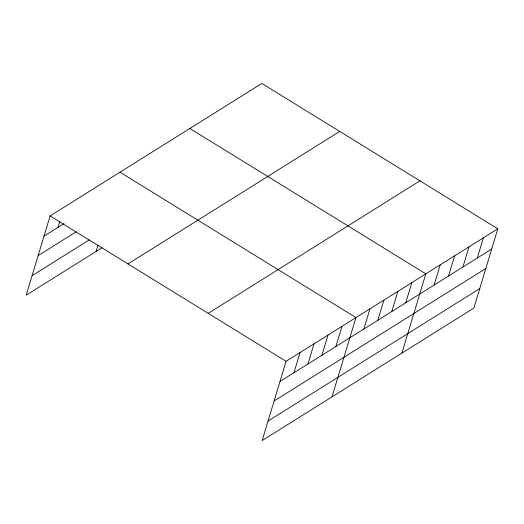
<?xml version="1.0" encoding="UTF-8"?>
<svg xmlns="http://www.w3.org/2000/svg" width="524" height="524" viewBox="0 0 524 524"><rect width="100%" height="100%" fill="white"/><g stroke="black" fill="none" stroke-linecap="round" stroke-linejoin="round"><path stroke-width="0.79" d="M497.8 228.818L286.078 361.311L262.151 440.56L473.873 308.066L497.8 228.818L261.849 83.44L50.127 215.934L26.2 295.182L102.056 247.708M58.007 227.377L59.88 221.167M96.069 251.454L97.949 245.219M293.957 372.754L300.049 352.567M307.929 364.01L314.027 343.823M321.906 355.265L327.998 335.078M335.877 346.521L341.976 326.334M332.019 396.832L355.947 317.59L119.996 172.213M363.826 329.033L369.918 308.846M377.797 320.288L383.896 300.101M391.775 311.538L397.867 291.357M405.746 302.793L411.838 282.613M401.888 353.111L425.816 273.869L189.865 128.491M434.121 285.043L440.212 264.856M448.518 276.03L454.609 255.85M462.915 267.024L469.006 246.837M477.312 258.011L483.403 237.831M44.029 236.121L63.994 223.63M38.147 255.607L76.078 231.877M32.082 275.69L89.309 239.881M127.987 263.913L339.709 131.419M208.211 313.339L419.934 180.846M279.986 381.498L491.709 249.005M274.098 400.984L485.82 268.491M268.039 421.067L479.761 288.573M50.127 215.934L286.078 361.311"/></g></svg>
